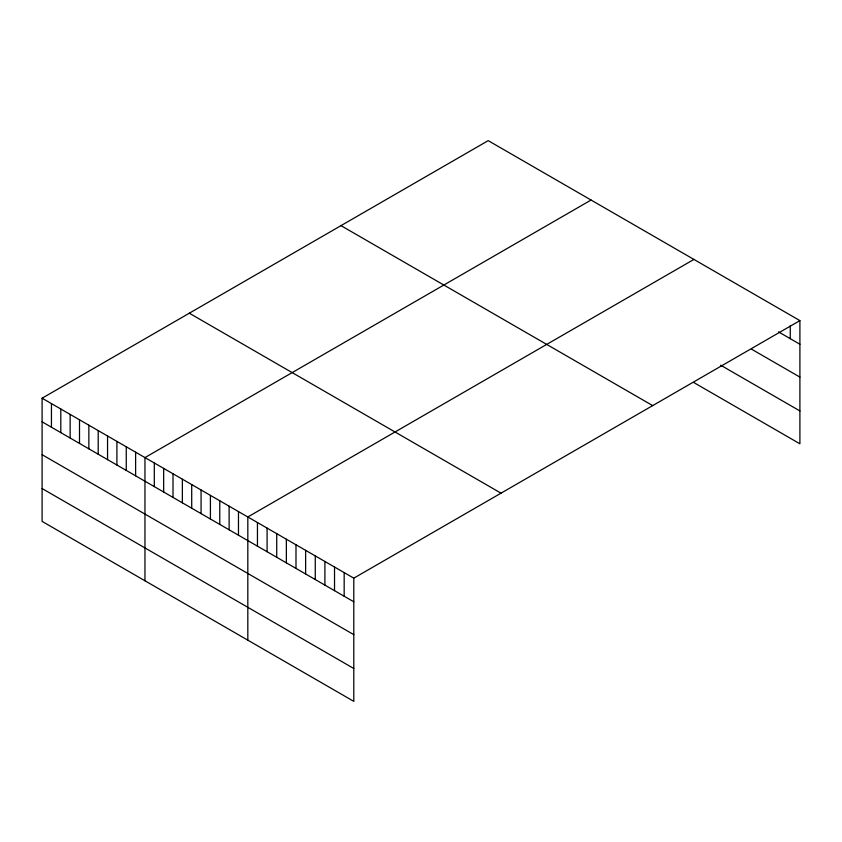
<?xml version="1.0" encoding="UTF-8"?>
<svg xmlns="http://www.w3.org/2000/svg" width="842" height="842" viewBox="0 0 842 842"><rect width="100%" height="100%" fill="white"/><g stroke="black" fill="none" stroke-linecap="round" stroke-linejoin="round"><path stroke-width="1.26" d="M799.9 320.613L353.798 578.159L353.798 701.354L42.1 521.387L42.1 398.203L488.202 140.646L799.9 320.613L799.9 443.797L693.924 382.615M591.063 200.038L144.961 457.595L144.961 580.78M693.924 259.42L247.822 516.977L247.822 640.162M778.492 331.874L799.9 344.241M751.727 349.283L799.9 377.09M720.689 365.207L799.9 410.938M340.989 225.645L652.687 405.602M189.313 313.213L501.011 493.17M42.1 398.203L353.798 578.159M42.1 421.831L353.798 601.788M42.1 454.691L353.798 634.647M42.1 488.539L353.798 668.495M790.27 325.549L790.27 338.673M344.168 572.602L344.168 596.231M334.527 567.034L334.527 590.663M324.896 561.477L324.896 585.106M315.266 555.909L315.266 579.538M305.625 550.352L305.625 573.981M295.995 544.785L295.995 568.413M286.364 539.227L286.364 562.856M276.723 533.66L276.723 557.288M267.093 528.102L267.093 551.731M257.452 522.535L257.452 546.163M238.475 511.578L238.475 535.207M229.119 506.179L229.119 529.807M219.773 500.779L219.773 524.408M210.416 495.38L210.416 519.009M201.07 489.981L201.07 513.609M191.713 484.582L191.713 508.21M182.367 479.182L182.367 502.811M173.01 473.783L173.01 497.412M163.664 468.384L163.664 492.012M154.307 462.984L154.307 486.613M135.615 452.196L135.615 475.825M126.258 446.797L126.258 470.425M116.912 441.397L116.912 465.026M107.555 435.998L107.555 459.627M98.209 430.599L98.209 454.227M88.852 425.199L88.852 448.828M79.506 419.8L79.506 443.429M70.149 414.401L70.149 438.029M60.803 409.002L60.803 432.63M51.446 403.602L51.446 427.231"/></g></svg>
